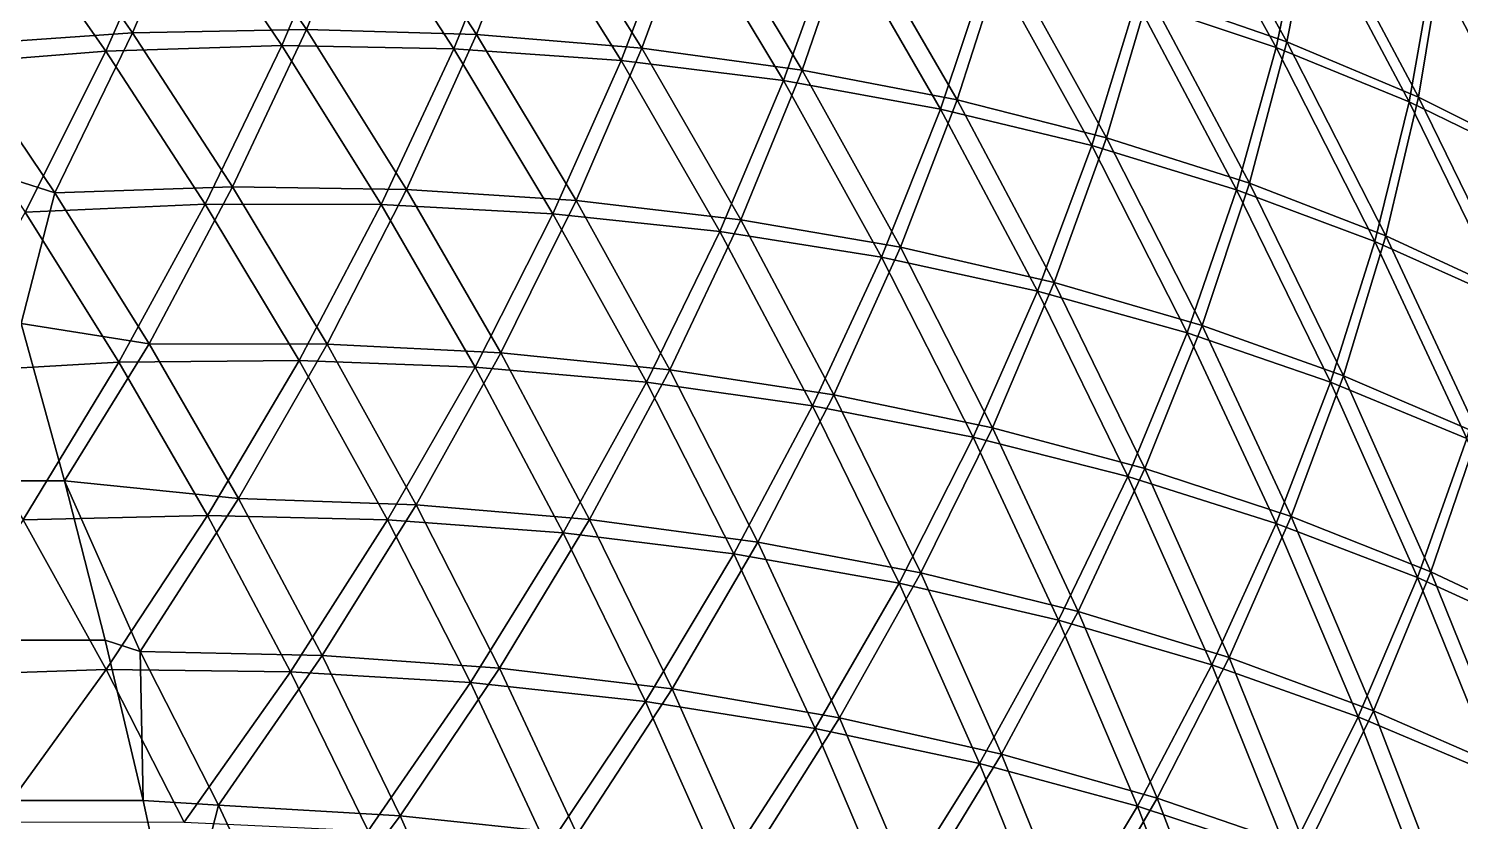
# Model space of a CAD drawing. Header units: millimetres. Extents: x -260 to 430, y -260 to 260.
# Drawn here: x 403.66 to 418.35, y 22.08 to 30.22 of the extents above; entities that cross this region are included whole.
import ezdxf

# ---------------------------------------------------------------- set-up
doc = ezdxf.new("R2010")
doc.units = ezdxf.units.MM
doc.header["$MEASUREMENT"] = 0
doc.layers.add('MESH_3D', color=2, linetype='CONTINUOUS')

msp = doc.modelspace()

# ---------------------------------------------------------------- linework, layer by layer
at = {"layer": 'MESH_3D'}
for points in [[(415.49, 32.037, 421.814), (416.574, 30.081, 421.814), (415.156, 30.574, 419.618)], [(416.859, 31.517, 424.043), (416.574, 30.081, 421.814), (415.49, 32.037, 421.814)], [(415.027, 30.502, 2480.686), (416.463, 30.022, 2478.472), (415.381, 31.974, 2478.472)], [(415.381, 31.974, 2478.472), (416.463, 30.022, 2478.472), (416.765, 31.466, 2476.222)], [(405.433, 31.812, 407.294), (404.731, 30.172, 405.404), (403.651, 31.714, 405.404)], [(405.433, 31.812, 407.294), (406.515, 30.207, 407.294), (404.731, 30.172, 405.404)], [(407.176, 31.821, 409.234), (406.515, 30.207, 407.294), (405.433, 31.812, 407.294)], [(407.176, 31.821, 409.234), (408.258, 30.155, 409.234), (406.515, 30.207, 407.294)], [(408.876, 31.741, 411.223), (408.258, 30.155, 409.234), (407.176, 31.821, 409.234)], [(408.876, 31.741, 411.223), (409.954, 30.016, 411.223), (408.258, 30.155, 409.234)], [(410.529, 31.574, 413.259), (409.954, 30.016, 411.223), (408.876, 31.741, 411.223)], [(403.651, 31.714, 405.404), (404.731, 30.172, 405.404), (402.91, 30.046, 403.568)], [(403.382, 31.519, 2494.995), (404.456, 29.986, 2494.995), (405.185, 31.639, 2493.096)], [(404.456, 29.986, 2494.995), (406.262, 30.043, 2493.096), (405.185, 31.639, 2493.096)], [(405.185, 31.639, 2493.096), (406.262, 30.043, 2493.096), (406.949, 31.668, 2491.145)], [(406.262, 30.043, 2493.096), (408.026, 30.01, 2491.145), (406.949, 31.668, 2491.145)], [(406.949, 31.668, 2491.145), (408.026, 30.01, 2491.145), (408.67, 31.607, 2489.144)], [(408.026, 30.01, 2491.145), (409.744, 29.889, 2489.144), (408.67, 31.607, 2489.144)], [(408.67, 31.607, 2489.144), (409.744, 29.889, 2489.144), (410.343, 31.458, 2487.094)], [(402.612, 29.838, 2496.839), (404.456, 29.986, 2494.995), (403.382, 31.519, 2494.995)], [(409.744, 29.889, 2489.144), (411.41, 29.682, 2487.094), (410.343, 31.458, 2487.094)], [(410.529, 31.574, 413.259), (411.6, 29.791, 413.259), (409.954, 30.016, 411.223)], [(410.343, 31.458, 2487.094), (411.41, 29.682, 2487.094), (411.963, 31.223, 2485)], [(412.129, 31.322, 415.338), (411.6, 29.791, 413.259), (410.529, 31.574, 413.259)], [(416.463, 30.022, 2478.472), (417.829, 29.465, 2476.222), (416.765, 31.466, 2476.222)], [(416.859, 31.517, 424.043), (417.924, 29.514, 424.043), (416.574, 30.081, 421.814)], [(416.765, 31.466, 2476.222), (417.829, 29.465, 2476.222), (418.079, 30.881, 2473.941)], [(418.157, 30.923, 426.303), (417.924, 29.514, 424.043), (416.859, 31.517, 424.043)], [(412.129, 31.322, 415.338), (413.191, 29.484, 415.338), (411.6, 29.791, 413.259)], [(413.673, 30.988, 417.459), (413.191, 29.484, 415.338), (412.129, 31.322, 415.338)], [(411.41, 29.682, 2487.094), (413.021, 29.39, 2485), (411.963, 31.223, 2485)], [(411.963, 31.223, 2485), (413.021, 29.39, 2485), (413.526, 30.903, 2482.863)], [(413.021, 29.39, 2485), (414.572, 29.016, 2482.863), (413.526, 30.903, 2482.863)], [(413.673, 30.988, 417.459), (414.722, 29.096, 417.459), (413.191, 29.484, 415.338)], [(413.526, 30.903, 2482.863), (414.572, 29.016, 2482.863), (415.027, 30.502, 2480.686)], [(415.156, 30.574, 419.618), (414.722, 29.096, 417.459), (413.673, 30.988, 417.459)], [(417.829, 29.465, 2476.222), (419.121, 28.835, 2473.941), (418.079, 30.881, 2473.941)], [(418.157, 30.923, 426.303), (419.201, 28.874, 426.303), (417.924, 29.514, 424.043)], [(418.079, 30.881, 2473.941), (419.121, 28.835, 2473.941), (419.318, 30.224, 2471.631)], [(419.382, 30.257, 428.591), (419.201, 28.874, 426.303), (418.157, 30.923, 426.303)], [(415.156, 30.574, 419.618), (416.189, 28.63, 419.618), (414.722, 29.096, 417.459)], [(416.574, 30.081, 421.814), (416.189, 28.63, 419.618), (415.156, 30.574, 419.618)], [(414.572, 29.016, 2482.863), (416.058, 28.563, 2480.686), (415.027, 30.502, 2480.686)], [(415.027, 30.502, 2480.686), (416.058, 28.563, 2480.686), (416.463, 30.022, 2478.472)], [(404.731, 30.172, 405.404), (403.933, 28.53, 403.568), (402.91, 30.046, 403.568)], [(404.731, 30.172, 405.404), (405.757, 28.592, 405.404), (403.933, 28.53, 403.568)], [(406.515, 30.207, 407.294), (405.757, 28.592, 405.404), (404.731, 30.172, 405.404)], [(406.515, 30.207, 407.294), (407.541, 28.566, 407.294), (405.757, 28.592, 405.404)], [(408.258, 30.155, 409.234), (407.541, 28.566, 407.294), (406.515, 30.207, 407.294)], [(408.258, 30.155, 409.234), (409.281, 28.452, 409.234), (407.541, 28.566, 407.294)], [(409.954, 30.016, 411.223), (409.281, 28.452, 409.234), (408.258, 30.155, 409.234)], [(402.612, 29.838, 2496.839), (403.628, 28.332, 2496.839), (404.456, 29.986, 2494.995)], [(402.91, 30.046, 403.568), (403.933, 28.53, 403.568), (403.115, 28.79, 402.966)], [(403.628, 28.332, 2496.839), (405.475, 28.416, 2494.995), (404.456, 29.986, 2494.995)], [(404.456, 29.986, 2494.995), (405.475, 28.416, 2494.995), (406.262, 30.043, 2493.096)], [(405.475, 28.416, 2494.995), (407.282, 28.41, 2493.096), (406.262, 30.043, 2493.096)], [(406.262, 30.043, 2493.096), (407.282, 28.41, 2493.096), (408.026, 30.01, 2491.145)], [(407.282, 28.41, 2493.096), (409.044, 28.316, 2491.145), (408.026, 30.01, 2491.145)], [(408.026, 30.01, 2491.145), (409.044, 28.316, 2491.145), (409.744, 29.889, 2489.144)], [(409.954, 30.016, 411.223), (410.972, 28.254, 411.223), (409.281, 28.452, 409.234)], [(411.6, 29.791, 413.259), (410.972, 28.254, 411.223), (409.954, 30.016, 411.223)], [(416.058, 28.563, 2480.686), (417.476, 28.033, 2478.472), (416.463, 30.022, 2478.472)], [(416.574, 30.081, 421.814), (417.59, 28.088, 421.814), (416.189, 28.63, 419.618)], [(416.463, 30.022, 2478.472), (417.476, 28.033, 2478.472), (417.829, 29.465, 2476.222)], [(417.924, 29.514, 424.043), (417.59, 28.088, 421.814), (416.574, 30.081, 421.814)], [(409.044, 28.316, 2491.145), (410.756, 28.135, 2489.144), (409.744, 29.889, 2489.144)], [(409.744, 29.889, 2489.144), (410.756, 28.135, 2489.144), (411.41, 29.682, 2487.094)], [(410.756, 28.135, 2489.144), (412.415, 27.869, 2487.094), (411.41, 29.682, 2487.094)], [(411.6, 29.791, 413.259), (412.608, 27.972, 413.259), (410.972, 28.254, 411.223)], [(411.41, 29.682, 2487.094), (412.415, 27.869, 2487.094), (413.021, 29.39, 2485)], [(413.191, 29.484, 415.338), (412.608, 27.972, 413.259), (411.6, 29.791, 413.259)], [(412.415, 27.869, 2487.094), (414.014, 27.522, 2485), (413.021, 29.39, 2485)], [(413.191, 29.484, 415.338), (414.187, 27.61, 415.338), (412.608, 27.972, 413.259)], [(413.021, 29.39, 2485), (414.014, 27.522, 2485), (414.572, 29.016, 2482.863)], [(414.722, 29.096, 417.459), (414.187, 27.61, 415.338), (413.191, 29.484, 415.338)], [(417.476, 28.033, 2478.472), (418.822, 27.429, 2476.222), (417.829, 29.465, 2476.222)], [(417.924, 29.514, 424.043), (418.919, 27.474, 424.043), (417.59, 28.088, 421.814)], [(417.829, 29.465, 2476.222), (418.822, 27.429, 2476.222), (419.121, 28.835, 2473.941)], [(419.201, 28.874, 426.303), (418.919, 27.474, 424.043), (417.924, 29.514, 424.043)], [(414.722, 29.096, 417.459), (415.704, 27.169, 417.459), (414.187, 27.61, 415.338)], [(416.189, 28.63, 419.618), (415.704, 27.169, 417.459), (414.722, 29.096, 417.459)], [(414.014, 27.522, 2485), (415.551, 27.094, 2482.863), (414.572, 29.016, 2482.863)], [(414.572, 29.016, 2482.863), (415.551, 27.094, 2482.863), (416.058, 28.563, 2480.686)], [(403.933, 28.53, 403.568), (403.586, 27.19, 402.451), (403.115, 28.79, 402.966)], [(403.933, 28.53, 403.568), (404.902, 26.98, 403.568), (403.586, 27.19, 402.451)], [(405.757, 28.592, 405.404), (404.902, 26.98, 403.568), (403.933, 28.53, 403.568)], [(405.757, 28.592, 405.404), (406.727, 26.978, 405.404), (404.902, 26.98, 403.568)], [(407.541, 28.566, 407.294), (406.727, 26.978, 405.404), (405.757, 28.592, 405.404)], [(407.541, 28.566, 407.294), (408.509, 26.889, 407.294), (406.727, 26.978, 405.404)], [(409.281, 28.452, 409.234), (408.509, 26.889, 407.294), (407.541, 28.566, 407.294)], [(415.551, 27.094, 2482.863), (417.021, 26.589, 2480.686), (416.058, 28.563, 2480.686)], [(416.189, 28.63, 419.618), (417.154, 26.652, 419.618), (415.704, 27.169, 417.459)], [(416.058, 28.563, 2480.686), (417.021, 26.589, 2480.686), (417.476, 28.033, 2478.472)], [(417.59, 28.088, 421.814), (417.154, 26.652, 419.618), (416.189, 28.63, 419.618)], [(403.628, 28.332, 2496.839), (404.59, 26.792, 2496.839), (405.475, 28.416, 2494.995)], [(404.59, 26.792, 2496.839), (406.439, 26.812, 2494.995), (405.475, 28.416, 2494.995)], [(405.475, 28.416, 2494.995), (406.439, 26.812, 2494.995), (407.282, 28.41, 2493.096)], [(406.439, 26.812, 2494.995), (408.245, 26.742, 2493.096), (407.282, 28.41, 2493.096)], [(407.282, 28.41, 2493.096), (408.245, 26.742, 2493.096), (409.044, 28.316, 2491.145)], [(409.281, 28.452, 409.234), (410.244, 26.715, 409.234), (408.509, 26.889, 407.294)], [(410.972, 28.254, 411.223), (410.244, 26.715, 409.234), (409.281, 28.452, 409.234)], [(402.702, 26.683, 2498.626), (404.59, 26.792, 2496.839), (403.628, 28.332, 2496.839)], [(408.245, 26.742, 2493.096), (410.002, 26.587, 2491.145), (409.044, 28.316, 2491.145)], [(409.044, 28.316, 2491.145), (410.002, 26.587, 2491.145), (410.756, 28.135, 2489.144)], [(410.972, 28.254, 411.223), (411.927, 26.458, 411.223), (410.244, 26.715, 409.234)], [(412.608, 27.972, 413.259), (411.927, 26.458, 411.223), (410.972, 28.254, 411.223)], [(410.002, 26.587, 2491.145), (411.707, 26.346, 2489.144), (410.756, 28.135, 2489.144)], [(410.756, 28.135, 2489.144), (411.707, 26.346, 2489.144), (412.415, 27.869, 2487.094)], [(417.59, 28.088, 421.814), (418.535, 26.061, 421.814), (417.154, 26.652, 419.618)], [(418.919, 27.474, 424.043), (418.535, 26.061, 421.814), (417.59, 28.088, 421.814)], [(412.608, 27.972, 413.259), (413.553, 26.119, 413.259), (411.927, 26.458, 411.223)], [(414.187, 27.61, 415.338), (413.553, 26.119, 413.259), (412.608, 27.972, 413.259)], [(417.021, 26.589, 2480.686), (418.42, 26.01, 2478.472), (417.476, 28.033, 2478.472)], [(417.476, 28.033, 2478.472), (418.42, 26.01, 2478.472), (418.822, 27.429, 2476.222)], [(411.707, 26.346, 2489.144), (413.355, 26.023, 2487.094), (412.415, 27.869, 2487.094)], [(412.415, 27.869, 2487.094), (413.355, 26.023, 2487.094), (414.014, 27.522, 2485)], [(413.355, 26.023, 2487.094), (414.942, 25.62, 2485), (414.014, 27.522, 2485)], [(414.187, 27.61, 415.338), (415.118, 25.702, 415.338), (413.553, 26.119, 413.259)], [(414.014, 27.522, 2485), (414.942, 25.62, 2485), (415.551, 27.094, 2482.863)], [(415.704, 27.169, 417.459), (415.118, 25.702, 415.338), (414.187, 27.61, 415.338)], [(91.417, 25.844, 115.548), (403.586, 27.19, 402.451), (404.031, 25.574, 401.966)], [(404.902, 26.98, 403.568), (404.031, 25.574, 401.966), (403.586, 27.19, 402.451)], [(414.942, 25.62, 2485), (416.463, 25.139, 2482.863), (415.551, 27.094, 2482.863)], [(415.704, 27.169, 417.459), (416.618, 25.208, 417.459), (415.118, 25.702, 415.338)], [(415.551, 27.094, 2482.863), (416.463, 25.139, 2482.863), (417.021, 26.589, 2480.686)], [(417.154, 26.652, 419.618), (416.618, 25.208, 417.459), (415.704, 27.169, 417.459)], [(404.902, 26.98, 403.568), (405.816, 25.396, 403.568), (404.031, 25.574, 401.966)], [(406.727, 26.978, 405.404), (405.816, 25.396, 403.568), (404.902, 26.98, 403.568)], [(406.727, 26.978, 405.404), (407.64, 25.331, 405.404), (405.816, 25.396, 403.568)], [(408.509, 26.889, 407.294), (407.64, 25.331, 405.404), (406.727, 26.978, 405.404)], [(408.509, 26.889, 407.294), (409.418, 25.18, 407.294), (407.64, 25.331, 405.404)], [(410.244, 26.715, 409.234), (409.418, 25.18, 407.294), (408.509, 26.889, 407.294)], [(402.702, 26.683, 2498.626), (403.608, 25.177, 2498.626), (404.59, 26.792, 2496.839)], [(403.608, 25.177, 2498.626), (405.498, 25.22, 2496.839), (404.59, 26.792, 2496.839)], [(404.59, 26.792, 2496.839), (405.498, 25.22, 2496.839), (406.439, 26.812, 2494.995)], [(405.498, 25.22, 2496.839), (407.346, 25.175, 2494.995), (406.439, 26.812, 2494.995)], [(406.439, 26.812, 2494.995), (407.346, 25.175, 2494.995), (408.245, 26.742, 2493.096)], [(407.346, 25.175, 2494.995), (409.149, 25.042, 2493.096), (408.245, 26.742, 2493.096)], [(408.245, 26.742, 2493.096), (409.149, 25.042, 2493.096), (410.002, 26.587, 2491.145)], [(410.244, 26.715, 409.234), (411.146, 24.945, 409.234), (409.418, 25.18, 407.294)], [(411.927, 26.458, 411.223), (411.146, 24.945, 409.234), (410.244, 26.715, 409.234)], [(417.154, 26.652, 419.618), (418.05, 24.641, 419.618), (416.618, 25.208, 417.459)], [(418.535, 26.061, 421.814), (418.05, 24.641, 419.618), (417.154, 26.652, 419.618)], [(409.149, 25.042, 2493.096), (410.9, 24.825, 2491.145), (410.002, 26.587, 2491.145)], [(410.002, 26.587, 2491.145), (410.9, 24.825, 2491.145), (411.707, 26.346, 2489.144)], [(411.927, 26.458, 411.223), (412.818, 24.63, 411.223), (411.146, 24.945, 409.234)], [(413.553, 26.119, 413.259), (412.818, 24.63, 411.223), (411.927, 26.458, 411.223)], [(416.463, 25.139, 2482.863), (417.914, 24.583, 2480.686), (417.021, 26.589, 2480.686)], [(417.021, 26.589, 2480.686), (417.914, 24.583, 2480.686), (418.42, 26.01, 2478.472)], [(410.9, 24.825, 2491.145), (412.595, 24.526, 2489.144), (411.707, 26.346, 2489.144)], [(411.707, 26.346, 2489.144), (412.595, 24.526, 2489.144), (413.355, 26.023, 2487.094)], [(412.595, 24.526, 2489.144), (414.231, 24.145, 2487.094), (413.355, 26.023, 2487.094)], [(413.553, 26.119, 413.259), (414.431, 24.234, 413.259), (412.818, 24.63, 411.223)], [(413.355, 26.023, 2487.094), (414.231, 24.145, 2487.094), (414.942, 25.62, 2485)], [(415.118, 25.702, 415.338), (414.431, 24.234, 413.259), (413.553, 26.119, 413.259)], [(417.914, 24.583, 2480.686), (419.292, 23.955, 2478.472), (418.42, 26.01, 2478.472)], [(418.535, 26.061, 421.814), (419.409, 24.003, 421.814), (418.05, 24.641, 419.618)], [(91.775, 24.544, 115.196), (91.417, 25.844, 115.548), (404.031, 25.574, 401.966)], [(91.775, 24.544, 115.196), (404.031, 25.574, 401.966), (404.448, 23.941, 401.511)], [(404.809, 23.825, 401.787), (404.448, 23.941, 401.511), (404.031, 25.574, 401.966)], [(405.816, 25.396, 403.568), (404.809, 23.825, 401.787), (404.031, 25.574, 401.966)], [(414.231, 24.145, 2487.094), (415.803, 23.687, 2485), (414.942, 25.62, 2485)], [(415.118, 25.702, 415.338), (415.981, 23.763, 415.338), (414.431, 24.234, 413.259)], [(414.942, 25.62, 2485), (415.803, 23.687, 2485), (416.463, 25.139, 2482.863)], [(416.618, 25.208, 417.459), (415.981, 23.763, 415.338), (415.118, 25.702, 415.338)], [(405.816, 25.396, 403.568), (406.674, 23.782, 403.568), (404.809, 23.825, 401.787)], [(407.64, 25.331, 405.404), (406.674, 23.782, 403.568), (405.816, 25.396, 403.568)], [(407.64, 25.331, 405.404), (408.495, 23.653, 405.404), (406.674, 23.782, 403.568)], [(409.418, 25.18, 407.294), (408.495, 23.653, 405.404), (407.64, 25.331, 405.404)], [(402.529, 23.574, 2500.354), (404.46, 23.64, 2498.626), (403.608, 25.177, 2498.626)], [(403.608, 25.177, 2498.626), (404.46, 23.64, 2498.626), (405.498, 25.22, 2496.839)], [(404.46, 23.64, 2498.626), (406.35, 23.617, 2496.839), (405.498, 25.22, 2496.839)], [(405.498, 25.22, 2496.839), (406.35, 23.617, 2496.839), (407.346, 25.175, 2494.995)], [(406.35, 23.617, 2496.839), (408.196, 23.507, 2494.995), (407.346, 25.175, 2494.995)], [(407.346, 25.175, 2494.995), (408.196, 23.507, 2494.995), (409.149, 25.042, 2493.096)], [(409.418, 25.18, 407.294), (410.267, 23.44, 407.294), (408.495, 23.653, 405.404)], [(411.146, 24.945, 409.234), (410.267, 23.44, 407.294), (409.418, 25.18, 407.294)], [(415.803, 23.687, 2485), (417.306, 23.153, 2482.863), (416.463, 25.139, 2482.863)], [(416.618, 25.208, 417.459), (417.463, 23.217, 417.459), (415.981, 23.763, 415.338)], [(416.463, 25.139, 2482.863), (417.306, 23.153, 2482.863), (417.914, 24.583, 2480.686)], [(418.05, 24.641, 419.618), (417.463, 23.217, 417.459), (416.618, 25.208, 417.459)], [(408.196, 23.507, 2494.995), (409.993, 23.312, 2493.096), (409.149, 25.042, 2493.096)], [(409.149, 25.042, 2493.096), (409.993, 23.312, 2493.096), (410.9, 24.825, 2491.145)], [(411.146, 24.945, 409.234), (411.985, 23.145, 409.234), (410.267, 23.44, 407.294)], [(412.818, 24.63, 411.223), (411.985, 23.145, 409.234), (411.146, 24.945, 409.234)], [(409.993, 23.312, 2493.096), (411.735, 23.034, 2491.145), (410.9, 24.825, 2491.145)], [(410.9, 24.825, 2491.145), (411.735, 23.034, 2491.145), (412.595, 24.526, 2489.144)], [(92.114, 23.237, 114.863), (91.775, 24.544, 115.196), (404.448, 23.941, 401.511)], [(412.818, 24.63, 411.223), (413.646, 22.771, 411.223), (411.985, 23.145, 409.234)], [(414.431, 24.234, 413.259), (413.646, 22.771, 411.223), (412.818, 24.63, 411.223)], [(417.306, 23.153, 2482.863), (418.737, 22.547, 2480.686), (417.914, 24.583, 2480.686)], [(418.05, 24.641, 419.618), (418.874, 22.6, 419.618), (417.463, 23.217, 417.459)], [(417.914, 24.583, 2480.686), (418.737, 22.547, 2480.686), (419.292, 23.955, 2478.472)], [(419.409, 24.003, 421.814), (418.874, 22.6, 419.618), (418.05, 24.641, 419.618)], [(411.735, 23.034, 2491.145), (413.419, 22.675, 2489.144), (412.595, 24.526, 2489.144)], [(412.595, 24.526, 2489.144), (413.419, 22.675, 2489.144), (414.231, 24.145, 2487.094)], [(413.419, 22.675, 2489.144), (415.041, 22.238, 2487.094), (414.231, 24.145, 2487.094)], [(414.431, 24.234, 413.259), (415.244, 22.32, 413.259), (413.646, 22.771, 411.223)], [(414.231, 24.145, 2487.094), (415.041, 22.238, 2487.094), (415.803, 23.687, 2485)], [(415.981, 23.763, 415.338), (415.244, 22.32, 413.259), (414.431, 24.234, 413.259)], [(92.114, 23.237, 114.863), (404.448, 23.941, 401.511), (404.838, 22.294, 401.086)], [(404.809, 23.825, 401.787), (404.838, 22.294, 401.086), (404.448, 23.941, 401.511)], [(404.809, 23.825, 401.787), (405.613, 22.247, 401.787), (404.838, 22.294, 401.086)], [(406.674, 23.782, 403.568), (405.613, 22.247, 401.787), (404.809, 23.825, 401.787)], [(406.674, 23.782, 403.568), (407.476, 22.138, 403.568), (405.613, 22.247, 401.787)], [(408.495, 23.653, 405.404), (407.476, 22.138, 403.568), (406.674, 23.782, 403.568)], [(408.495, 23.653, 405.404), (409.291, 21.946, 405.404), (407.476, 22.138, 403.568)], [(410.267, 23.44, 407.294), (409.291, 21.946, 405.404), (408.495, 23.653, 405.404)], [(415.041, 22.238, 2487.094), (416.595, 21.725, 2485), (415.803, 23.687, 2485)], [(415.981, 23.763, 415.338), (416.776, 21.794, 415.338), (415.244, 22.32, 413.259)], [(415.803, 23.687, 2485), (416.595, 21.725, 2485), (417.306, 23.153, 2482.863)], [(417.463, 23.217, 417.459), (416.776, 21.794, 415.338), (415.981, 23.763, 415.338)], [(402.529, 23.574, 2500.354), (403.326, 22.076, 2500.354), (404.46, 23.64, 2498.626)], [(403.326, 22.076, 2500.354), (405.258, 22.074, 2498.626), (404.46, 23.64, 2498.626)], [(404.46, 23.64, 2498.626), (405.258, 22.074, 2498.626), (406.35, 23.617, 2496.839)], [(405.258, 22.074, 2498.626), (407.146, 21.985, 2496.839), (406.35, 23.617, 2496.839)], [(406.35, 23.617, 2496.839), (407.146, 21.985, 2496.839), (408.196, 23.507, 2494.995)], [(407.146, 21.985, 2496.839), (408.987, 21.81, 2494.995), (408.196, 23.507, 2494.995)], [(408.196, 23.507, 2494.995), (408.987, 21.81, 2494.995), (409.993, 23.312, 2493.096)], [(410.267, 23.44, 407.294), (411.054, 21.671, 407.294), (409.291, 21.946, 405.404)], [(411.985, 23.145, 409.234), (411.054, 21.671, 407.294), (410.267, 23.44, 407.294)], [(92.436, 21.923, 114.55), (92.114, 23.237, 114.863), (404.838, 22.294, 401.086)], [(408.987, 21.81, 2494.995), (410.776, 21.553, 2493.096), (409.993, 23.312, 2493.096)], [(409.993, 23.312, 2493.096), (410.776, 21.553, 2493.096), (411.735, 23.034, 2491.145)], [(417.463, 23.217, 417.459), (418.239, 21.197, 417.459), (416.776, 21.794, 415.338)], [(418.874, 22.6, 419.618), (418.239, 21.197, 417.459), (417.463, 23.217, 417.459)], [(411.985, 23.145, 409.234), (412.761, 21.317, 409.234), (411.054, 21.671, 407.294)], [(413.646, 22.771, 411.223), (412.761, 21.317, 409.234), (411.985, 23.145, 409.234)], [(416.595, 21.725, 2485), (418.079, 21.139, 2482.863), (417.306, 23.153, 2482.863)], [(417.306, 23.153, 2482.863), (418.079, 21.139, 2482.863), (418.737, 22.547, 2480.686)], [(410.776, 21.553, 2493.096), (412.508, 21.214, 2491.145), (411.735, 23.034, 2491.145)], [(411.735, 23.034, 2491.145), (412.508, 21.214, 2491.145), (413.419, 22.675, 2489.144)], [(413.646, 22.771, 411.223), (414.408, 20.885, 411.223), (412.761, 21.317, 409.234)], [(415.244, 22.32, 413.259), (414.408, 20.885, 411.223), (413.646, 22.771, 411.223)], [(412.508, 21.214, 2491.145), (414.178, 20.797, 2489.144), (413.419, 22.675, 2489.144)], [(413.419, 22.675, 2489.144), (414.178, 20.797, 2489.144), (415.041, 22.238, 2487.094)], [(418.079, 21.139, 2482.863), (419.488, 20.483, 2480.686), (418.737, 22.547, 2480.686)], [(418.874, 22.6, 419.618), (419.627, 20.531, 419.618), (418.239, 21.197, 417.459)], [(92.436, 21.923, 114.55), (404.838, 22.294, 401.086), (405.199, 20.633, 400.692)], [(405.613, 22.247, 401.787), (405.199, 20.633, 400.692), (404.838, 22.294, 401.086)], [(405.613, 22.247, 401.787), (406.362, 20.642, 401.787), (405.199, 20.633, 400.692)], [(407.476, 22.138, 403.568), (406.362, 20.642, 401.787), (405.613, 22.247, 401.787)], [(414.178, 20.797, 2489.144), (415.783, 20.303, 2487.094), (415.041, 22.238, 2487.094)], [(415.244, 22.32, 413.259), (415.989, 20.378, 413.259), (414.408, 20.885, 411.223)], [(415.041, 22.238, 2487.094), (415.783, 20.303, 2487.094), (416.595, 21.725, 2485)], [(416.776, 21.794, 415.338), (415.989, 20.378, 413.259), (415.244, 22.32, 413.259)], [(407.476, 22.138, 403.568), (408.219, 20.468, 403.568), (406.362, 20.642, 401.787)], [(409.291, 21.946, 405.404), (408.219, 20.468, 403.568), (407.476, 22.138, 403.568)]]:
    msp.add_3dface(points, dxfattribs=at)

doc.saveas('drawing.dxf')
